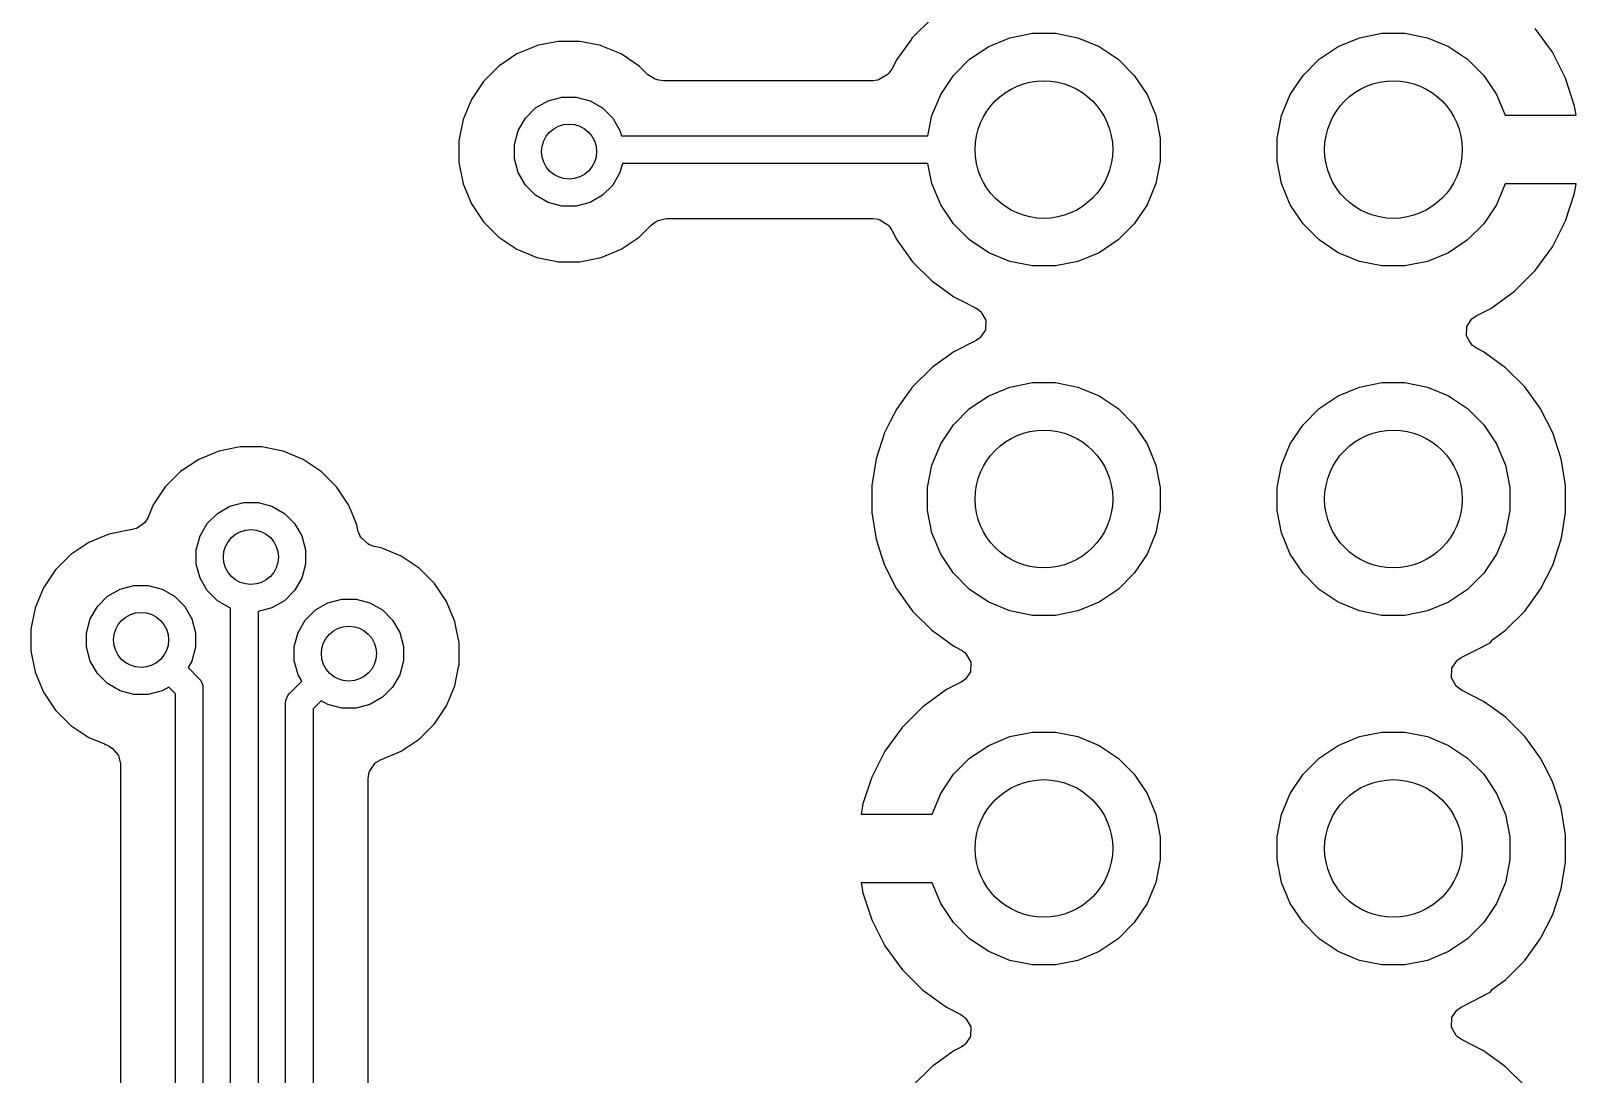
# Model space of a CAD drawing. Header units: inches. Extents: x 0.71 to 7.56, y -5.16 to -0.79.
# Drawn here: x 4.3445 to 4.7865, y -3.3565 to -3.058 of the extents above; entities that cross this region are included whole.
import ezdxf

# ---------------------------------------------------------------- set-up
doc = ezdxf.new("R2010")
doc.units = ezdxf.units.IN
doc.header["$MEASUREMENT"] = 0
doc.layers.add('BLACK', color=250, linetype='CONTINUOUS')

msp = doc.modelspace()

# ---------------------------------------------------------------- linework, layer by layer
at = {"layer": 'BLACK', "linetype": 'CONTINUOUS'}
for p, q in [((4.60236, -3.05422), (4.59652, -3.06006)), ((4.62454, -3.05993), (4.63097, -3.05865)), ((4.63097, -3.05865), (4.63753, -3.05865)), ((4.63753, -3.05865), (4.64397, -3.05993)), ((4.72454, -3.05993), (4.73097, -3.05865)), ((4.73097, -3.05865), (4.73753, -3.05865)), ((4.73753, -3.05865), (4.74397, -3.05993)), ((4.77971, -3.0641), (4.77479, -3.05733)), ((4.48923, -3.06222), (4.4835, -3.06459)), ((4.49532, -3.061), (4.48923, -3.06221)), ((4.48923, -3.06221), (4.48923, -3.06222)), ((4.50153, -3.061), (4.49532, -3.061)), ((4.49532, -3.061), (4.49532, -3.061)), ((4.49532, -3.061), (4.49532, -3.061)), ((4.50762, -3.06221), (4.50153, -3.061)), ((4.50153, -3.061), (4.50153, -3.061)), ((4.50153, -3.061), (4.50153, -3.061)), ((4.50762, -3.06222), (4.50762, -3.06221)), ((4.51335, -3.06459), (4.50762, -3.06222)), ((4.59634, -3.06037), (4.59214, -3.06615)), ((4.59636, -3.06035), (4.59634, -3.06037)), ((4.59634, -3.06037), (4.59634, -3.06037)), ((4.59652, -3.06006), (4.59636, -3.06035)), ((4.61302, -3.06608), (4.61848, -3.06244)), ((4.61848, -3.06244), (4.62454, -3.05993)), ((4.64397, -3.05993), (4.65003, -3.06244)), ((4.65003, -3.06244), (4.65548, -3.06608)), ((4.71302, -3.06608), (4.71848, -3.06244)), ((4.71848, -3.06244), (4.72454, -3.05993)), ((4.74397, -3.05993), (4.75003, -3.06244)), ((4.75003, -3.06244), (4.75548, -3.06608)), ((4.4835, -3.06459), (4.47834, -3.06804)), ((4.4835, -3.06459), (4.4835, -3.06459)), ((4.4835, -3.06459), (4.4835, -3.06459)), ((4.51852, -3.06804), (4.51335, -3.06459)), ((4.51335, -3.06459), (4.51335, -3.06459)), ((4.51335, -3.06459), (4.51335, -3.06459)), ((4.51335, -3.06459), (4.51335, -3.06459)), ((4.51335, -3.06459), (4.51335, -3.06459)), ((4.59214, -3.06615), (4.59071, -3.06896)), ((4.59214, -3.06615), (4.59214, -3.06615)), ((4.59214, -3.06615), (4.59214, -3.06615)), ((4.60838, -3.07072), (4.61302, -3.06608)), ((4.65548, -3.06608), (4.66012, -3.07072)), ((4.70838, -3.07072), (4.71302, -3.06608)), ((4.75548, -3.06608), (4.76012, -3.07072)), ((4.78351, -3.07155), (4.77971, -3.0641)), ((4.47833, -3.06804), (4.47395, -3.07243)), ((4.47834, -3.06804), (4.47833, -3.06804)), ((4.47833, -3.06804), (4.47833, -3.06804)), ((4.521, -3.07053), (4.51852, -3.06804)), ((4.52308, -3.07176), (4.521, -3.07053)), ((4.52407, -3.07205), (4.52308, -3.07176)), ((4.52545, -3.07225), (4.52407, -3.07205)), ((4.58667, -3.07208), (4.5854, -3.07225)), ((4.58679, -3.07205), (4.58667, -3.07208)), ((4.58718, -3.07194), (4.58679, -3.07205)), ((4.58945, -3.07058), (4.58718, -3.07194)), ((4.58991, -3.07009), (4.58945, -3.07058)), ((4.59071, -3.06896), (4.58991, -3.07009)), ((4.60474, -3.07618), (4.60838, -3.07072)), ((4.66012, -3.07072), (4.66377, -3.07618)), ((4.70474, -3.07618), (4.70838, -3.07072)), ((4.76012, -3.07072), (4.76377, -3.07618)), ((4.78609, -3.07951), (4.78351, -3.07155)), ((4.47395, -3.07243), (4.4705, -3.07759)), ((4.47395, -3.07243), (4.47395, -3.07243)), ((4.47395, -3.07243), (4.47395, -3.07243)), ((4.5854, -3.07225), (4.52545, -3.07225)), ((4.60223, -3.08224), (4.60474, -3.07618)), ((4.66377, -3.07618), (4.66628, -3.08224)), ((4.70223, -3.08224), (4.70474, -3.07618)), ((4.76377, -3.07618), (4.76622, -3.08211)), ((4.4705, -3.07759), (4.46812, -3.08333)), ((4.4705, -3.07759), (4.4705, -3.07759)), ((4.4705, -3.07759), (4.4705, -3.07759)), ((4.48593, -3.08293), (4.48884, -3.08003)), ((4.48884, -3.08003), (4.4924, -3.07797)), ((4.4924, -3.07797), (4.49637, -3.07691)), ((4.49637, -3.07691), (4.50048, -3.07691)), ((4.50048, -3.07691), (4.50445, -3.07797)), ((4.50445, -3.07797), (4.50801, -3.08003)), ((4.50801, -3.08003), (4.51092, -3.08293)), ((4.78651, -3.08211), (4.78609, -3.07951)), ((4.78609, -3.07951), (4.78609, -3.07951)), ((4.46812, -3.08333), (4.46691, -3.08942)), ((4.46812, -3.08333), (4.46812, -3.08333)), ((4.48388, -3.08649), (4.48593, -3.08293)), ((4.51092, -3.08293), (4.51297, -3.08649)), ((4.60108, -3.08802), (4.60223, -3.08224)), ((4.66628, -3.08224), (4.66756, -3.08867)), ((4.70095, -3.08867), (4.70223, -3.08224)), ((4.76622, -3.08211), (4.78651, -3.08211)), ((4.46691, -3.08942), (4.46691, -3.08942)), ((4.46691, -3.08942), (4.46691, -3.09562)), ((4.48281, -3.09046), (4.48388, -3.08649)), ((4.51297, -3.08649), (4.51338, -3.08802)), ((4.51338, -3.08802), (4.60108, -3.08802)), ((4.66756, -3.08867), (4.66756, -3.09523)), ((4.70095, -3.09523), (4.70095, -3.08867)), ((4.48281, -3.09458), (4.48281, -3.09046)), ((4.46691, -3.09562), (4.46691, -3.09562)), ((4.46691, -3.09562), (4.46691, -3.09562)), ((4.46691, -3.09562), (4.46812, -3.10171)), ((4.48388, -3.09855), (4.48281, -3.09458)), ((4.48593, -3.10211), (4.48388, -3.09855)), ((4.51297, -3.09855), (4.51092, -3.10211)), ((4.51369, -3.09589), (4.51297, -3.09855)), ((4.60108, -3.09589), (4.51369, -3.09589)), ((4.60223, -3.10167), (4.60108, -3.09589)), ((4.66756, -3.09523), (4.66628, -3.10167)), ((4.70223, -3.10167), (4.70095, -3.09523)), ((4.46812, -3.10171), (4.46812, -3.10171)), ((4.46812, -3.10171), (4.4705, -3.10745)), ((4.48884, -3.10501), (4.48593, -3.10211)), ((4.51092, -3.10211), (4.50801, -3.10501)), ((4.60474, -3.10773), (4.60223, -3.10167)), ((4.66628, -3.10167), (4.66377, -3.10773)), ((4.70474, -3.10773), (4.70223, -3.10167)), ((4.76622, -3.1018), (4.76377, -3.10773)), ((4.78651, -3.1018), (4.76622, -3.1018)), ((4.78609, -3.1044), (4.78651, -3.1018)), ((4.78651, -3.1018), (4.78651, -3.1018)), ((4.4705, -3.10745), (4.4705, -3.10745)), ((4.4705, -3.10745), (4.4705, -3.10745)), ((4.4705, -3.10745), (4.47395, -3.11261)), ((4.4924, -3.10707), (4.48884, -3.10501)), ((4.49637, -3.10813), (4.4924, -3.10707)), ((4.50445, -3.10707), (4.50048, -3.10813)), ((4.50801, -3.10501), (4.50445, -3.10707)), ((4.78351, -3.11235), (4.78609, -3.1044)), ((4.78609, -3.1044), (4.78609, -3.1044)), ((4.50048, -3.10813), (4.49637, -3.10813)), ((4.52395, -3.11225), (4.52629, -3.11166)), ((4.52629, -3.11166), (4.58534, -3.11166)), ((4.58534, -3.11166), (4.58672, -3.11186)), ((4.58672, -3.11186), (4.58736, -3.11204)), ((4.60838, -3.11318), (4.60474, -3.10773)), ((4.66377, -3.10773), (4.66012, -3.11318)), ((4.70838, -3.11318), (4.70474, -3.10773)), ((4.76377, -3.10773), (4.76012, -3.11318)), ((4.47395, -3.11261), (4.47395, -3.11261)), ((4.47395, -3.11261), (4.47395, -3.11261)), ((4.47395, -3.11261), (4.47833, -3.117)), ((4.51852, -3.117), (4.52193, -3.11358)), ((4.52193, -3.11358), (4.52304, -3.11275)), ((4.52304, -3.11275), (4.52395, -3.11225)), ((4.58736, -3.11204), (4.58961, -3.11345)), ((4.58961, -3.11345), (4.58996, -3.11384)), ((4.58996, -3.11384), (4.59069, -3.1149)), ((4.59069, -3.1149), (4.59076, -3.11503)), ((4.59076, -3.11503), (4.59076, -3.11503)), ((4.59076, -3.11503), (4.59076, -3.11503)), ((4.59076, -3.11503), (4.59214, -3.11776)), ((4.61302, -3.11782), (4.60838, -3.11318)), ((4.66012, -3.11318), (4.65548, -3.11782)), ((4.71302, -3.11782), (4.70838, -3.11318)), ((4.76012, -3.11318), (4.75548, -3.11782)), ((4.77971, -3.11981), (4.78351, -3.11235)), ((4.47833, -3.117), (4.47833, -3.117)), ((4.47833, -3.117), (4.47834, -3.117)), ((4.47834, -3.117), (4.4835, -3.12045)), ((4.4835, -3.12045), (4.4835, -3.12045)), ((4.4835, -3.12045), (4.4874, -3.12207)), ((4.50762, -3.12282), (4.51335, -3.12045)), ((4.51335, -3.12045), (4.51852, -3.117)), ((4.59214, -3.11776), (4.5967, -3.12403)), ((4.61848, -3.12147), (4.61302, -3.11782)), ((4.65548, -3.11782), (4.65003, -3.12147)), ((4.71848, -3.12147), (4.71302, -3.11782)), ((4.75548, -3.11782), (4.75003, -3.12147)), ((4.77479, -3.12658), (4.77971, -3.11981)), ((4.4874, -3.12207), (4.48923, -3.12282)), ((4.48923, -3.12282), (4.48923, -3.12282)), ((4.48923, -3.12282), (4.48923, -3.12282)), ((4.48923, -3.12282), (4.49454, -3.12388)), ((4.49454, -3.12388), (4.49454, -3.12388)), ((4.49454, -3.12388), (4.49527, -3.12403)), ((4.49527, -3.12403), (4.49532, -3.12404)), ((4.49532, -3.12404), (4.49532, -3.12404)), ((4.49532, -3.12404), (4.49532, -3.12404)), ((4.49532, -3.12404), (4.50153, -3.12404)), ((4.50153, -3.12404), (4.50762, -3.12282)), ((4.50153, -3.12404), (4.50153, -3.12404)), ((4.5967, -3.12403), (4.60218, -3.12951)), ((4.62454, -3.12398), (4.61848, -3.12147)), ((4.63097, -3.12526), (4.62454, -3.12398)), ((4.64397, -3.12398), (4.63753, -3.12526)), ((4.65003, -3.12147), (4.64397, -3.12398)), ((4.72454, -3.12398), (4.71848, -3.12147)), ((4.73097, -3.12526), (4.72454, -3.12398)), ((4.74397, -3.12398), (4.73753, -3.12526)), ((4.75003, -3.12147), (4.74397, -3.12398)), ((4.60218, -3.12951), (4.60418, -3.13096)), ((4.63753, -3.12526), (4.63097, -3.12526)), ((4.73753, -3.12526), (4.73097, -3.12526)), ((4.76888, -3.13249), (4.77479, -3.12658)), ((4.77479, -3.12658), (4.77479, -3.12658)), ((4.60418, -3.13096), (4.60845, -3.13406)), ((4.76211, -3.13741), (4.76888, -3.13249)), ((4.76888, -3.13249), (4.76888, -3.13249)), ((4.60845, -3.13406), (4.60845, -3.13406)), ((4.60845, -3.13406), (4.60845, -3.13406)), ((4.60845, -3.13406), (4.61059, -3.13515)), ((4.61059, -3.13515), (4.61465, -3.13722)), ((4.61465, -3.13722), (4.61478, -3.13728)), ((4.61478, -3.13728), (4.61591, -3.13808)), ((4.61591, -3.13808), (4.61628, -3.13843)), ((4.61628, -3.13843), (4.61664, -3.13904)), ((4.75795, -3.13953), (4.76211, -3.13741)), ((4.61664, -3.13904), (4.61678, -3.13917)), ((4.61678, -3.13917), (4.61682, -3.13936)), ((4.61682, -3.13936), (4.61767, -3.14081)), ((4.61767, -3.14081), (4.61755, -3.14356)), ((4.75515, -3.14529), (4.75527, -3.14254)), ((4.75527, -3.14254), (4.75669, -3.14043)), ((4.75669, -3.14043), (4.75697, -3.14019)), ((4.75697, -3.14019), (4.75795, -3.13953)), ((4.61487, -3.14657), (4.60845, -3.14985)), ((4.61585, -3.14591), (4.61487, -3.14657)), ((4.61613, -3.14567), (4.61585, -3.14591)), ((4.61755, -3.14356), (4.61613, -3.14567)), ((4.756, -3.14674), (4.75515, -3.14529)), ((4.75604, -3.14693), (4.756, -3.14674)), ((4.75618, -3.14706), (4.75604, -3.14693)), ((4.75654, -3.14767), (4.75618, -3.14706)), ((4.6061, -3.15156), (4.60265, -3.15406)), ((4.60845, -3.14985), (4.6061, -3.15156)), ((4.6061, -3.15156), (4.6061, -3.15156)), ((4.60845, -3.14985), (4.60845, -3.14985)), ((4.75691, -3.14802), (4.75654, -3.14767)), ((4.75804, -3.14882), (4.75691, -3.14802)), ((4.75854, -3.14907), (4.75804, -3.14882)), ((4.75804, -3.14882), (4.75804, -3.14882)), ((4.75888, -3.14924), (4.75854, -3.14907)), ((4.76006, -3.14985), (4.75888, -3.14924)), ((4.76274, -3.1518), (4.76006, -3.14985)), ((4.76006, -3.14985), (4.76006, -3.14985)), ((4.76006, -3.14985), (4.76006, -3.14985)), ((4.76006, -3.14985), (4.76006, -3.14985)), ((4.60236, -3.15422), (4.59652, -3.16006)), ((4.60265, -3.15406), (4.60236, -3.15422)), ((4.76632, -3.1544), (4.76274, -3.1518)), ((4.7718, -3.15988), (4.76632, -3.1544)), ((4.59636, -3.16035), (4.59601, -3.16083)), ((4.59652, -3.16006), (4.59636, -3.16035)), ((4.61848, -3.16244), (4.62454, -3.15993)), ((4.62454, -3.15993), (4.63097, -3.15865)), ((4.63097, -3.15865), (4.63753, -3.15865)), ((4.63753, -3.15865), (4.64397, -3.15993)), ((4.64397, -3.15993), (4.65003, -3.16244)), ((4.71848, -3.16244), (4.72454, -3.15993)), ((4.72454, -3.15993), (4.73097, -3.15865)), ((4.73097, -3.15865), (4.73753, -3.15865)), ((4.73753, -3.15865), (4.74397, -3.15993)), ((4.74397, -3.15993), (4.75003, -3.16244)), ((4.77594, -3.16558), (4.7718, -3.15988)), ((4.59451, -3.1629), (4.59214, -3.16615)), ((4.59572, -3.16123), (4.59451, -3.1629)), ((4.59601, -3.16083), (4.59572, -3.16123)), ((4.61302, -3.16608), (4.61848, -3.16244)), ((4.65003, -3.16244), (4.65548, -3.16608)), ((4.71302, -3.16608), (4.71848, -3.16244)), ((4.75003, -3.16244), (4.75548, -3.16608)), ((4.59214, -3.16615), (4.59039, -3.1696)), ((4.60838, -3.17072), (4.61302, -3.16608)), ((4.65548, -3.16608), (4.66012, -3.17072)), ((4.70838, -3.17072), (4.71302, -3.16608)), ((4.75548, -3.16608), (4.76012, -3.17072)), ((4.77636, -3.16615), (4.77594, -3.16558)), ((4.77975, -3.1728), (4.77636, -3.16615)), ((4.58863, -3.17305), (4.58623, -3.18042)), ((4.59039, -3.1696), (4.58863, -3.17305)), ((4.60474, -3.17618), (4.60838, -3.17072)), ((4.66012, -3.17072), (4.66377, -3.17618)), ((4.70474, -3.17618), (4.70838, -3.17072)), ((4.76012, -3.17072), (4.76377, -3.17618)), ((4.77978, -3.17285), (4.77975, -3.1728)), ((4.77979, -3.17288), (4.77978, -3.17285)), ((4.77988, -3.17305), (4.77979, -3.17288)), ((4.78054, -3.1751), (4.77988, -3.17305)), ((4.77988, -3.17305), (4.77988, -3.17305)), ((4.77988, -3.17305), (4.77988, -3.17305)), ((4.4043, -3.17704), (4.39821, -3.17825)), ((4.41051, -3.17704), (4.4043, -3.17704)), ((4.4043, -3.17704), (4.4043, -3.17704)), ((4.4043, -3.17704), (4.4043, -3.17704)), ((4.41659, -3.17825), (4.41051, -3.17704)), ((4.41051, -3.17704), (4.41051, -3.17704)), ((4.41051, -3.17704), (4.41051, -3.17704)), ((4.60223, -3.18224), (4.60474, -3.17618)), ((4.66377, -3.17618), (4.66628, -3.18224)), ((4.70223, -3.18224), (4.70474, -3.17618)), ((4.76377, -3.17618), (4.76628, -3.18224)), ((4.78227, -3.18042), (4.78054, -3.1751)), ((4.39247, -3.18063), (4.38731, -3.18408)), ((4.39821, -3.17825), (4.39247, -3.18063)), ((4.39247, -3.18063), (4.39247, -3.18063)), ((4.39247, -3.18063), (4.39247, -3.18063)), ((4.39821, -3.17825), (4.39821, -3.17825)), ((4.42233, -3.18063), (4.41659, -3.17825)), ((4.41659, -3.17825), (4.41659, -3.17825)), ((4.42749, -3.18408), (4.42233, -3.18063)), ((4.42233, -3.18063), (4.42233, -3.18063)), ((4.42233, -3.18063), (4.42233, -3.18063)), ((4.42233, -3.18063), (4.42233, -3.18063)), ((4.42233, -3.18063), (4.42233, -3.18063)), ((4.58623, -3.18042), (4.58502, -3.18808)), ((4.58623, -3.18042), (4.58623, -3.18042)), ((4.58623, -3.18042), (4.58623, -3.18042)), ((4.60095, -3.18867), (4.60223, -3.18224)), ((4.66628, -3.18224), (4.66756, -3.18867)), ((4.70095, -3.18867), (4.70223, -3.18224)), ((4.76628, -3.18224), (4.76756, -3.18867)), ((4.78348, -3.18808), (4.78227, -3.18042)), ((4.38731, -3.18408), (4.38292, -3.18847)), ((4.38731, -3.18408), (4.38731, -3.18408)), ((4.38731, -3.18408), (4.38731, -3.18408)), ((4.43188, -3.18847), (4.42749, -3.18408)), ((4.42749, -3.18408), (4.42749, -3.18408)), ((4.42749, -3.18408), (4.42749, -3.18408)), ((4.38292, -3.18847), (4.37947, -3.19363)), ((4.38292, -3.18847), (4.38292, -3.18847)), ((4.38292, -3.18847), (4.38292, -3.18847)), ((4.43533, -3.19363), (4.43188, -3.18847)), ((4.43188, -3.18847), (4.43188, -3.18847)), ((4.43188, -3.18847), (4.43188, -3.18847)), ((4.58502, -3.18808), (4.58502, -3.19583)), ((4.60095, -3.19523), (4.60095, -3.18867)), ((4.66756, -3.18867), (4.66756, -3.19523)), ((4.70095, -3.19523), (4.70095, -3.18867)), ((4.76756, -3.18867), (4.76756, -3.19523)), ((4.78348, -3.19583), (4.78348, -3.18808)), ((4.37947, -3.19363), (4.37803, -3.19711)), ((4.37947, -3.19363), (4.37947, -3.19363)), ((4.37947, -3.19363), (4.37947, -3.19363)), ((4.39781, -3.19606), (4.40137, -3.19401)), ((4.40137, -3.19401), (4.40535, -3.19294)), ((4.40535, -3.19294), (4.40946, -3.19294)), ((4.40946, -3.19294), (4.41343, -3.19401)), ((4.41343, -3.19401), (4.41699, -3.19606)), ((4.43624, -3.19583), (4.43533, -3.19363)), ((4.43533, -3.19363), (4.43533, -3.19363)), ((4.43533, -3.19363), (4.43533, -3.19363)), ((4.43683, -3.19726), (4.43624, -3.19583)), ((4.58502, -3.19583), (4.58623, -3.20348)), ((4.60223, -3.20167), (4.60095, -3.19523)), ((4.66756, -3.19523), (4.66628, -3.20167)), ((4.70223, -3.20167), (4.70095, -3.19523)), ((4.76756, -3.19523), (4.76628, -3.20167)), ((4.78251, -3.20198), (4.78348, -3.19583)), ((4.37694, -3.19878), (4.37468, -3.20035)), ((4.37732, -3.1983), (4.37694, -3.19878)), ((4.37803, -3.19711), (4.37732, -3.1983)), ((4.37803, -3.19711), (4.37803, -3.19711)), ((4.39285, -3.20253), (4.39491, -3.19897)), ((4.39491, -3.19897), (4.39781, -3.19606)), ((4.41699, -3.19606), (4.41989, -3.19897)), ((4.41989, -3.19897), (4.42195, -3.20253)), ((4.43771, -3.19936), (4.43683, -3.19726)), ((4.43802, -3.20092), (4.43771, -3.19936)), ((4.36106, -3.20435), (4.35589, -3.2078)), ((4.36679, -3.20198), (4.36106, -3.20435)), ((4.36106, -3.20435), (4.36106, -3.20435)), ((4.36106, -3.20435), (4.36106, -3.20435)), ((4.37288, -3.20077), (4.36679, -3.20198)), ((4.36679, -3.20198), (4.36679, -3.20198)), ((4.3731, -3.20075), (4.37288, -3.20077)), ((4.37416, -3.20052), (4.3731, -3.20075)), ((4.37468, -3.20035), (4.37416, -3.20052)), ((4.39179, -3.2065), (4.39285, -3.20253)), ((4.42195, -3.20253), (4.42301, -3.2065)), ((4.43856, -3.20238), (4.43802, -3.20092)), ((4.43883, -3.20285), (4.43856, -3.20238)), ((4.44081, -3.20476), (4.43883, -3.20285)), ((4.44135, -3.20504), (4.44081, -3.20476)), ((4.58623, -3.20348), (4.58623, -3.20348)), ((4.58623, -3.20348), (4.5878, -3.2083)), ((4.60474, -3.20773), (4.60223, -3.20167)), ((4.66628, -3.20167), (4.66377, -3.20773)), ((4.70474, -3.20773), (4.70223, -3.20167)), ((4.76628, -3.20167), (4.76377, -3.20773)), ((4.77988, -3.21085), (4.78227, -3.20348)), ((4.78227, -3.20348), (4.78251, -3.20198)), ((4.35589, -3.2078), (4.3515, -3.21219)), ((4.35589, -3.2078), (4.35589, -3.2078)), ((4.35589, -3.2078), (4.35589, -3.2078)), ((4.39179, -3.21061), (4.39179, -3.2065)), ((4.42301, -3.2065), (4.42301, -3.21061)), ((4.44266, -3.20551), (4.44135, -3.20504)), ((4.44463, -3.2059), (4.44266, -3.20551)), ((4.44266, -3.20551), (4.44266, -3.20551)), ((4.44266, -3.20551), (4.44266, -3.20551)), ((4.44266, -3.20551), (4.44266, -3.20551)), ((4.45036, -3.20827), (4.44463, -3.2059)), ((4.44463, -3.2059), (4.44463, -3.2059)), ((4.44463, -3.2059), (4.44463, -3.2059)), ((4.44463, -3.2059), (4.44463, -3.2059)), ((4.44463, -3.2059), (4.44463, -3.2059)), ((4.44463, -3.2059), (4.44463, -3.2059)), ((4.45552, -3.21172), (4.45036, -3.20827)), ((4.45036, -3.20827), (4.45036, -3.20827)), ((4.45036, -3.20827), (4.45036, -3.20827)), ((4.45036, -3.20827), (4.45036, -3.20827)), ((4.45036, -3.20827), (4.45036, -3.20827)), ((4.5878, -3.2083), (4.58863, -3.21085)), ((4.60838, -3.21318), (4.60474, -3.20773)), ((4.66377, -3.20773), (4.66012, -3.21318)), ((4.70838, -3.21318), (4.70474, -3.20773)), ((4.76377, -3.20773), (4.76012, -3.21318)), ((4.3515, -3.21219), (4.34806, -3.21735)), ((4.3515, -3.21219), (4.3515, -3.21219)), ((4.3515, -3.21219), (4.3515, -3.21219)), ((4.39285, -3.21458), (4.39179, -3.21061)), ((4.42301, -3.21061), (4.42195, -3.21458)), ((4.45991, -3.21611), (4.45552, -3.21172)), ((4.45552, -3.21172), (4.45552, -3.21172)), ((4.45552, -3.21172), (4.45552, -3.21172)), ((4.58863, -3.21085), (4.59161, -3.21671)), ((4.61302, -3.21782), (4.60838, -3.21318)), ((4.66012, -3.21318), (4.65548, -3.21782)), ((4.71302, -3.21782), (4.70838, -3.21318)), ((4.76012, -3.21318), (4.75548, -3.21782)), ((4.77636, -3.21776), (4.77988, -3.21085)), ((4.34806, -3.21736), (4.34568, -3.22309)), ((4.34806, -3.21735), (4.34806, -3.21736)), ((4.34806, -3.21736), (4.34806, -3.21736)), ((4.3664, -3.21979), (4.36996, -3.21773)), ((4.36996, -3.21773), (4.37393, -3.21667)), ((4.37393, -3.21667), (4.37804, -3.21667)), ((4.37804, -3.21667), (4.38201, -3.21773)), ((4.38201, -3.21773), (4.38557, -3.21979)), ((4.39491, -3.21814), (4.39285, -3.21458)), ((4.42195, -3.21458), (4.41989, -3.21814)), ((4.46336, -3.22127), (4.45991, -3.21611)), ((4.45991, -3.21611), (4.45991, -3.21611)), ((4.45991, -3.21611), (4.45991, -3.21611)), ((4.59161, -3.21671), (4.59194, -3.21735)), ((4.59194, -3.21735), (4.59214, -3.21776)), ((4.59214, -3.21776), (4.5967, -3.22403)), ((4.61848, -3.22147), (4.61302, -3.21782)), ((4.65548, -3.21782), (4.65003, -3.22147)), ((4.71848, -3.22147), (4.71302, -3.21782)), ((4.75548, -3.21782), (4.75003, -3.22147)), ((4.7718, -3.22403), (4.77636, -3.21776)), ((4.36349, -3.2227), (4.3664, -3.21979)), ((4.38557, -3.21979), (4.38848, -3.2227)), ((4.39781, -3.22105), (4.39491, -3.21814)), ((4.40137, -3.22311), (4.39781, -3.22105)), ((4.41699, -3.22105), (4.41343, -3.22311)), ((4.41989, -3.21814), (4.41699, -3.22105)), ((4.42585, -3.22371), (4.42941, -3.22165)), ((4.42941, -3.22165), (4.43338, -3.22059)), ((4.43338, -3.22059), (4.43749, -3.22059)), ((4.43749, -3.22059), (4.44146, -3.22165)), ((4.44146, -3.22165), (4.44502, -3.22371)), ((4.465, -3.22523), (4.46336, -3.22127)), ((4.46336, -3.22127), (4.46336, -3.22127)), ((4.46336, -3.22127), (4.46336, -3.22127)), ((4.62454, -3.22398), (4.61848, -3.22147)), ((4.65003, -3.22147), (4.64397, -3.22398)), ((4.72454, -3.22398), (4.71848, -3.22147)), ((4.75003, -3.22147), (4.74397, -3.22398)), ((4.34568, -3.22309), (4.34447, -3.22918)), ((4.34568, -3.22309), (4.34568, -3.22309)), ((4.36037, -3.23023), (4.36143, -3.22626)), ((4.36143, -3.22626), (4.36349, -3.2227)), ((4.38848, -3.2227), (4.39053, -3.22626)), ((4.39053, -3.22626), (4.3916, -3.23023)), ((4.40157, -3.22316), (4.40137, -3.22311)), ((4.40157, -3.67355), (4.40157, -3.22316)), ((4.40946, -3.22417), (4.40945, -3.22417)), ((4.40945, -3.22417), (4.40945, -3.67518)), ((4.41343, -3.22311), (4.40946, -3.22417)), ((4.42088, -3.23017), (4.42294, -3.22661)), ((4.42294, -3.22661), (4.42585, -3.22371)), ((4.44502, -3.22371), (4.44793, -3.22661)), ((4.44793, -3.22661), (4.44998, -3.23017)), ((4.46574, -3.22701), (4.465, -3.22523)), ((4.465, -3.22523), (4.465, -3.22523)), ((4.5967, -3.22403), (4.60218, -3.22951)), ((4.63097, -3.22526), (4.62454, -3.22398)), ((4.63753, -3.22526), (4.63097, -3.22526)), ((4.64397, -3.22398), (4.63753, -3.22526)), ((4.73097, -3.22526), (4.72454, -3.22398)), ((4.73753, -3.22526), (4.73097, -3.22526)), ((4.74397, -3.22398), (4.73753, -3.22526)), ((4.76632, -3.22951), (4.7718, -3.22403)), ((4.34447, -3.22918), (4.34447, -3.22918)), ((4.34447, -3.22918), (4.34447, -3.23539)), ((4.36037, -3.23434), (4.36037, -3.23023)), ((4.3916, -3.23023), (4.3916, -3.23434)), ((4.41982, -3.23415), (4.42088, -3.23017)), ((4.44998, -3.23017), (4.45105, -3.23415)), ((4.46623, -3.22951), (4.46574, -3.22701)), ((4.46695, -3.2331), (4.46623, -3.22951)), ((4.60218, -3.22951), (4.60419, -3.23096)), ((4.60419, -3.23096), (4.60845, -3.23406)), ((4.76269, -3.23214), (4.76632, -3.22951)), ((4.34447, -3.23539), (4.34447, -3.23539)), ((4.34447, -3.23539), (4.34447, -3.23539)), ((4.34447, -3.23539), (4.34568, -3.24148)), ((4.36143, -3.23831), (4.36037, -3.23434)), ((4.3916, -3.23434), (4.39053, -3.23831)), ((4.41982, -3.23826), (4.41982, -3.23415)), ((4.45105, -3.23415), (4.45105, -3.23826)), ((4.46695, -3.2393), (4.46695, -3.2331)), ((4.46695, -3.2331), (4.46695, -3.2331)), ((4.60845, -3.23406), (4.6107, -3.2352)), ((4.6107, -3.2352), (4.61091, -3.23535)), ((4.61091, -3.23535), (4.61104, -3.23549)), ((4.61104, -3.23549), (4.6116, -3.23589)), ((4.75363, -3.23733), (4.75973, -3.23423)), ((4.75973, -3.23423), (4.75975, -3.23422)), ((4.75975, -3.23422), (4.76005, -3.23406)), ((4.76005, -3.23406), (4.76006, -3.23406)), ((4.76006, -3.23406), (4.76195, -3.2331)), ((4.76195, -3.2331), (4.76255, -3.23225)), ((4.76255, -3.23225), (4.76269, -3.23214)), ((4.36349, -3.24187), (4.36143, -3.23831)), ((4.39053, -3.23831), (4.38945, -3.24018)), ((4.42088, -3.24223), (4.41982, -3.23826)), ((4.45105, -3.23826), (4.44998, -3.24223)), ((4.46574, -3.24539), (4.46682, -3.23996)), ((4.46682, -3.23996), (4.46695, -3.2393)), ((4.6116, -3.23589), (4.61197, -3.23624)), ((4.61197, -3.23624), (4.61261, -3.23733)), ((4.61261, -3.23733), (4.6127, -3.23744)), ((4.6127, -3.23744), (4.61271, -3.23751)), ((4.61271, -3.23751), (4.61336, -3.23861)), ((4.61336, -3.23861), (4.61324, -3.24136)), ((4.75095, -3.24035), (4.75238, -3.23823)), ((4.75238, -3.23823), (4.75265, -3.23799)), ((4.75265, -3.23799), (4.75363, -3.23733)), ((4.34568, -3.24148), (4.34568, -3.24148)), ((4.34568, -3.24148), (4.34806, -3.24721)), ((4.3664, -3.24478), (4.36349, -3.24187)), ((4.38945, -3.24018), (4.39255, -3.24328)), ((4.39255, -3.24328), (4.39304, -3.24388)), ((4.39304, -3.24388), (4.39363, -3.24529)), ((4.41848, -3.24759), (4.42197, -3.2441)), ((4.42197, -3.2441), (4.42088, -3.24223)), ((4.44998, -3.24223), (4.44793, -3.24579)), ((4.61056, -3.24437), (4.6064, -3.2465)), ((4.61154, -3.24371), (4.61056, -3.24437)), ((4.61181, -3.24348), (4.61154, -3.24371)), ((4.61324, -3.24136), (4.61181, -3.24348)), ((4.75083, -3.24309), (4.75095, -3.24035)), ((4.75222, -3.24547), (4.75083, -3.24309)), ((4.34806, -3.24721), (4.34806, -3.24721)), ((4.34806, -3.24721), (4.34806, -3.24721)), ((4.34806, -3.24721), (4.3515, -3.25237)), ((4.36996, -3.24683), (4.3664, -3.24478)), ((4.37393, -3.2479), (4.36996, -3.24683)), ((4.37804, -3.2479), (4.37393, -3.2479)), ((4.38201, -3.24683), (4.37804, -3.2479)), ((4.38388, -3.24575), (4.38201, -3.24683)), ((4.38583, -3.24769), (4.38388, -3.24575)), ((4.38583, -3.6649), (4.38583, -3.24769)), ((4.39363, -3.24529), (4.3937, -3.24606)), ((4.3937, -3.24606), (4.3937, -3.66654)), ((4.4174, -3.24961), (4.41799, -3.24819)), ((4.41799, -3.24819), (4.41848, -3.24759)), ((4.44502, -3.24869), (4.44146, -3.25075)), ((4.44793, -3.24579), (4.44502, -3.24869)), ((4.46336, -3.25113), (4.46574, -3.24539)), ((4.6064, -3.2465), (4.59963, -3.25141)), ((4.75259, -3.24582), (4.75222, -3.24547)), ((4.75373, -3.24662), (4.75259, -3.24582)), ((4.76006, -3.24985), (4.75373, -3.24662)), ((4.3515, -3.25237), (4.3515, -3.25237)), ((4.3515, -3.25237), (4.3515, -3.25237)), ((4.3515, -3.25237), (4.35589, -3.25676)), ((4.41732, -3.25037), (4.4174, -3.24961)), ((4.41732, -3.68007), (4.41732, -3.25037)), ((4.42753, -3.24967), (4.4252, -3.252)), ((4.4252, -3.252), (4.4252, -3.6817)), ((4.42941, -3.25075), (4.42753, -3.24967)), ((4.43338, -3.25181), (4.42941, -3.25075)), ((4.43749, -3.25181), (4.43338, -3.25181)), ((4.44146, -3.25075), (4.43749, -3.25181)), ((4.45991, -3.25629), (4.46336, -3.25113)), ((4.59963, -3.25141), (4.59371, -3.25733)), ((4.59963, -3.25141), (4.59963, -3.25141)), ((4.59963, -3.25141), (4.59963, -3.25141)), ((4.59963, -3.25141), (4.59963, -3.25141)), ((4.76221, -3.25141), (4.76006, -3.24985)), ((4.76006, -3.24985), (4.76006, -3.24985)), ((4.76006, -3.24985), (4.76006, -3.24985)), ((4.76632, -3.2544), (4.76221, -3.25141)), ((4.35589, -3.25676), (4.35589, -3.25676)), ((4.35589, -3.25676), (4.35589, -3.25676)), ((4.35589, -3.25676), (4.36106, -3.26021)), ((4.45552, -3.26068), (4.45991, -3.25629)), ((4.59371, -3.25733), (4.58879, -3.2641)), ((4.59371, -3.25733), (4.59371, -3.25733)), ((4.7718, -3.25988), (4.76632, -3.2544)), ((4.36106, -3.26021), (4.36106, -3.26021)), ((4.36106, -3.26021), (4.36549, -3.26205)), ((4.36549, -3.26205), (4.36577, -3.26216)), ((4.36577, -3.26216), (4.36608, -3.26229)), ((4.45036, -3.26413), (4.45552, -3.26068)), ((4.61848, -3.26244), (4.62454, -3.25993)), ((4.62454, -3.25993), (4.63097, -3.25865)), ((4.63097, -3.25865), (4.63753, -3.25865)), ((4.63753, -3.25865), (4.64397, -3.25993)), ((4.64397, -3.25993), (4.65003, -3.26244)), ((4.71848, -3.26244), (4.72454, -3.25993)), ((4.72454, -3.25993), (4.73097, -3.25865)), ((4.73097, -3.25865), (4.73753, -3.25865)), ((4.73753, -3.25865), (4.74397, -3.25993)), ((4.74397, -3.25993), (4.75003, -3.26244)), ((4.77489, -3.26413), (4.7718, -3.25988)), ((4.36608, -3.26229), (4.36608, -3.26229)), ((4.36608, -3.26229), (4.36689, -3.26272)), ((4.36689, -3.26272), (4.36697, -3.26278)), ((4.36697, -3.26278), (4.36697, -3.26278)), ((4.36697, -3.26278), (4.3677, -3.26325)), ((4.3677, -3.26325), (4.36948, -3.26534)), ((4.36948, -3.26534), (4.36964, -3.2657)), ((4.36964, -3.2657), (4.37006, -3.26769)), ((4.44312, -3.2674), (4.44445, -3.26658)), ((4.44445, -3.26658), (4.45036, -3.26413)), ((4.45036, -3.26413), (4.45036, -3.26413)), ((4.45036, -3.26413), (4.45036, -3.26413)), ((4.58879, -3.2641), (4.585, -3.27155)), ((4.60838, -3.27072), (4.61302, -3.26608)), ((4.61302, -3.26608), (4.61848, -3.26244)), ((4.65003, -3.26244), (4.65548, -3.26608)), ((4.65548, -3.26608), (4.66012, -3.27072)), ((4.70838, -3.27072), (4.71302, -3.26608)), ((4.71302, -3.26608), (4.71848, -3.26244)), ((4.75003, -3.26244), (4.75548, -3.26608)), ((4.75548, -3.26608), (4.76012, -3.27072)), ((4.77636, -3.26615), (4.77489, -3.26413)), ((4.77738, -3.26815), (4.77636, -3.26615)), ((4.77636, -3.26615), (4.77636, -3.26615)), ((4.77636, -3.26615), (4.77636, -3.26615)), ((4.37006, -3.26769), (4.37006, -3.65565)), ((4.44105, -3.27137), (4.44116, -3.27056)), ((4.44116, -3.27056), (4.44117, -3.27053)), ((4.44117, -3.27053), (4.44134, -3.26997)), ((4.44134, -3.26997), (4.44282, -3.26766)), ((4.44282, -3.26766), (4.44312, -3.2674)), ((4.60474, -3.27618), (4.60838, -3.27072)), ((4.66012, -3.27072), (4.66377, -3.27618)), ((4.70474, -3.27618), (4.70838, -3.27072)), ((4.76012, -3.27072), (4.76377, -3.27618)), ((4.77975, -3.2728), (4.77738, -3.26815)), ((4.44096, -3.27194), (4.44105, -3.27137)), ((4.44096, -3.67911), (4.44096, -3.27194)), ((4.585, -3.27155), (4.58241, -3.27951)), ((4.77978, -3.27285), (4.77975, -3.2728)), ((4.77979, -3.27288), (4.77978, -3.27285)), ((4.77988, -3.27305), (4.77979, -3.27288)), ((4.78044, -3.27479), (4.77988, -3.27305)), ((4.77988, -3.27305), (4.77988, -3.27305)), ((4.77988, -3.27305), (4.77988, -3.27305)), ((4.7809, -3.2762), (4.78044, -3.27479)), ((4.58235, -3.27989), (4.582, -3.28211)), ((4.58241, -3.27951), (4.58235, -3.27989)), ((4.60228, -3.28211), (4.60474, -3.27618)), ((4.66377, -3.27618), (4.66628, -3.28224)), ((4.70223, -3.28224), (4.70474, -3.27618)), ((4.76377, -3.27618), (4.76628, -3.28224)), ((4.78227, -3.28042), (4.7809, -3.2762)), ((4.7809, -3.2762), (4.7809, -3.2762)), ((4.7809, -3.2762), (4.7809, -3.2762)), ((4.582, -3.28211), (4.60228, -3.28211)), ((4.66628, -3.28224), (4.66756, -3.28867)), ((4.70095, -3.28867), (4.70223, -3.28224)), ((4.76628, -3.28224), (4.76756, -3.28867)), ((4.78348, -3.28808), (4.78227, -3.28042)), ((4.66756, -3.28867), (4.66756, -3.29523)), ((4.70095, -3.29523), (4.70095, -3.28867)), ((4.76756, -3.28867), (4.76756, -3.29523)), ((4.78348, -3.29583), (4.78348, -3.28808)), ((4.66756, -3.29523), (4.66628, -3.30167)), ((4.70223, -3.30167), (4.70095, -3.29523)), ((4.76756, -3.29523), (4.76628, -3.30167)), ((4.78264, -3.30114), (4.78348, -3.29583)), ((4.60228, -3.3018), (4.582, -3.3018)), ((4.582, -3.3018), (4.58235, -3.30402)), ((4.60474, -3.30773), (4.60228, -3.3018)), ((4.66628, -3.30167), (4.66377, -3.30773)), ((4.70474, -3.30773), (4.70223, -3.30167)), ((4.76628, -3.30167), (4.76377, -3.30773)), ((4.78227, -3.30348), (4.78264, -3.30114)), ((4.58235, -3.30402), (4.58235, -3.30402)), ((4.58235, -3.30402), (4.58241, -3.3044)), ((4.58241, -3.3044), (4.58444, -3.31065)), ((4.77988, -3.31085), (4.78227, -3.30348)), ((4.58444, -3.31065), (4.585, -3.31235)), ((4.60838, -3.31318), (4.60474, -3.30773)), ((4.66377, -3.30773), (4.66012, -3.31318)), ((4.70838, -3.31318), (4.70474, -3.30773)), ((4.76377, -3.30773), (4.76012, -3.31318)), ((4.77636, -3.31776), (4.77988, -3.31085)), ((4.585, -3.31235), (4.58879, -3.31981)), ((4.61302, -3.31782), (4.60838, -3.31318)), ((4.66012, -3.31318), (4.65548, -3.31782)), ((4.71302, -3.31782), (4.70838, -3.31318)), ((4.76012, -3.31318), (4.75548, -3.31782)), ((4.61848, -3.32147), (4.61302, -3.31782)), ((4.65548, -3.31782), (4.65003, -3.32147)), ((4.71848, -3.32147), (4.71302, -3.31782)), ((4.75548, -3.31782), (4.75003, -3.32147)), ((4.7718, -3.32403), (4.77636, -3.31776)), ((4.58879, -3.31981), (4.59371, -3.32658)), ((4.62454, -3.32398), (4.61848, -3.32147)), ((4.63097, -3.32526), (4.62454, -3.32398)), ((4.64397, -3.32398), (4.63753, -3.32526)), ((4.65003, -3.32147), (4.64397, -3.32398)), ((4.72454, -3.32398), (4.71848, -3.32147)), ((4.73097, -3.32526), (4.72454, -3.32398)), ((4.74397, -3.32398), (4.73753, -3.32526)), ((4.75003, -3.32147), (4.74397, -3.32398)), ((4.76632, -3.32951), (4.7718, -3.32403)), ((4.59371, -3.32658), (4.59371, -3.32658)), ((4.59371, -3.32658), (4.59371, -3.32658)), ((4.59371, -3.32658), (4.59963, -3.33249)), ((4.63753, -3.32526), (4.63097, -3.32526)), ((4.73753, -3.32526), (4.73097, -3.32526)), ((4.59963, -3.33249), (4.59963, -3.33249)), ((4.59963, -3.33249), (4.59963, -3.33249)), ((4.59963, -3.33249), (4.59963, -3.33249)), ((4.59963, -3.33249), (4.6064, -3.33741)), ((4.76195, -3.3331), (4.76255, -3.33225)), ((4.76255, -3.33225), (4.76269, -3.33214)), ((4.76269, -3.33214), (4.76632, -3.32951)), ((4.75265, -3.33799), (4.75363, -3.33733)), ((4.75363, -3.33733), (4.75973, -3.33423)), ((4.75973, -3.33423), (4.75975, -3.33422)), ((4.75975, -3.33422), (4.76005, -3.33406)), ((4.76005, -3.33406), (4.76006, -3.33406)), ((4.76006, -3.33406), (4.76195, -3.3331)), ((4.6064, -3.33741), (4.61046, -3.33948)), ((4.61046, -3.33948), (4.6116, -3.34028)), ((4.6116, -3.34028), (4.61175, -3.34043)), ((4.61175, -3.34043), (4.61197, -3.34063)), ((4.61197, -3.34063), (4.61336, -3.34301)), ((4.75083, -3.34309), (4.75095, -3.34035)), ((4.75095, -3.34035), (4.75238, -3.33823)), ((4.75238, -3.33823), (4.75265, -3.33799)), ((4.61324, -3.34576), (4.61181, -3.34787)), ((4.61336, -3.34301), (4.61324, -3.34576)), ((4.75222, -3.34547), (4.75083, -3.34309)), ((4.75259, -3.34582), (4.75222, -3.34547)), ((4.75373, -3.34662), (4.75259, -3.34582)), ((4.60845, -3.34985), (4.60531, -3.35212)), ((4.61056, -3.34877), (4.60845, -3.34985)), ((4.61154, -3.34811), (4.61056, -3.34877)), ((4.61181, -3.34787), (4.61154, -3.34811)), ((4.76005, -3.34985), (4.75373, -3.34662)), ((4.76006, -3.34985), (4.76005, -3.34985)), ((4.76319, -3.35212), (4.76006, -3.34985)), ((4.76006, -3.34985), (4.76006, -3.34985)), ((4.60236, -3.35422), (4.59652, -3.36006)), ((4.60265, -3.35406), (4.60236, -3.35422)), ((4.60531, -3.35212), (4.60265, -3.35406)), ((4.76441, -3.35301), (4.76319, -3.35212)), ((4.76632, -3.3544), (4.76441, -3.35301)), ((4.7718, -3.35988), (4.76632, -3.3544))]:
    msp.add_line(p, q, dxfattribs=at)
at = {"layer": 'BLACK'}
for centre, radius in [((4.63425, -3.09195), 0.01969), ((4.73425, -3.09195), 0.01969), ((4.49843, -3.09252), 0.00787), ((4.63425, -3.19195), 0.01969), ((4.73425, -3.19195), 0.01969), ((4.4074, -3.20856), 0.00787), ((4.37598, -3.23228), 0.00787), ((4.43543, -3.2362), 0.00787), ((4.63425, -3.29195), 0.01969), ((4.73425, -3.29195), 0.01969)]:
    msp.add_circle(centre, radius, dxfattribs=at)
at = {"layer": 'WHITE'}
for centre, radius in [((4.63425, -3.09195), 0.01969), ((4.73425, -3.09195), 0.01969), ((4.49843, -3.09252), 0.00787), ((4.63425, -3.19195), 0.01969), ((4.73425, -3.19195), 0.01969), ((4.4074, -3.20856), 0.00787), ((4.37598, -3.23228), 0.00787), ((4.43543, -3.2362), 0.00787), ((4.63425, -3.29195), 0.01969), ((4.73425, -3.29195), 0.01969)]:
    msp.add_circle(centre, radius, dxfattribs=at)

doc.saveas('drawing.dxf')
